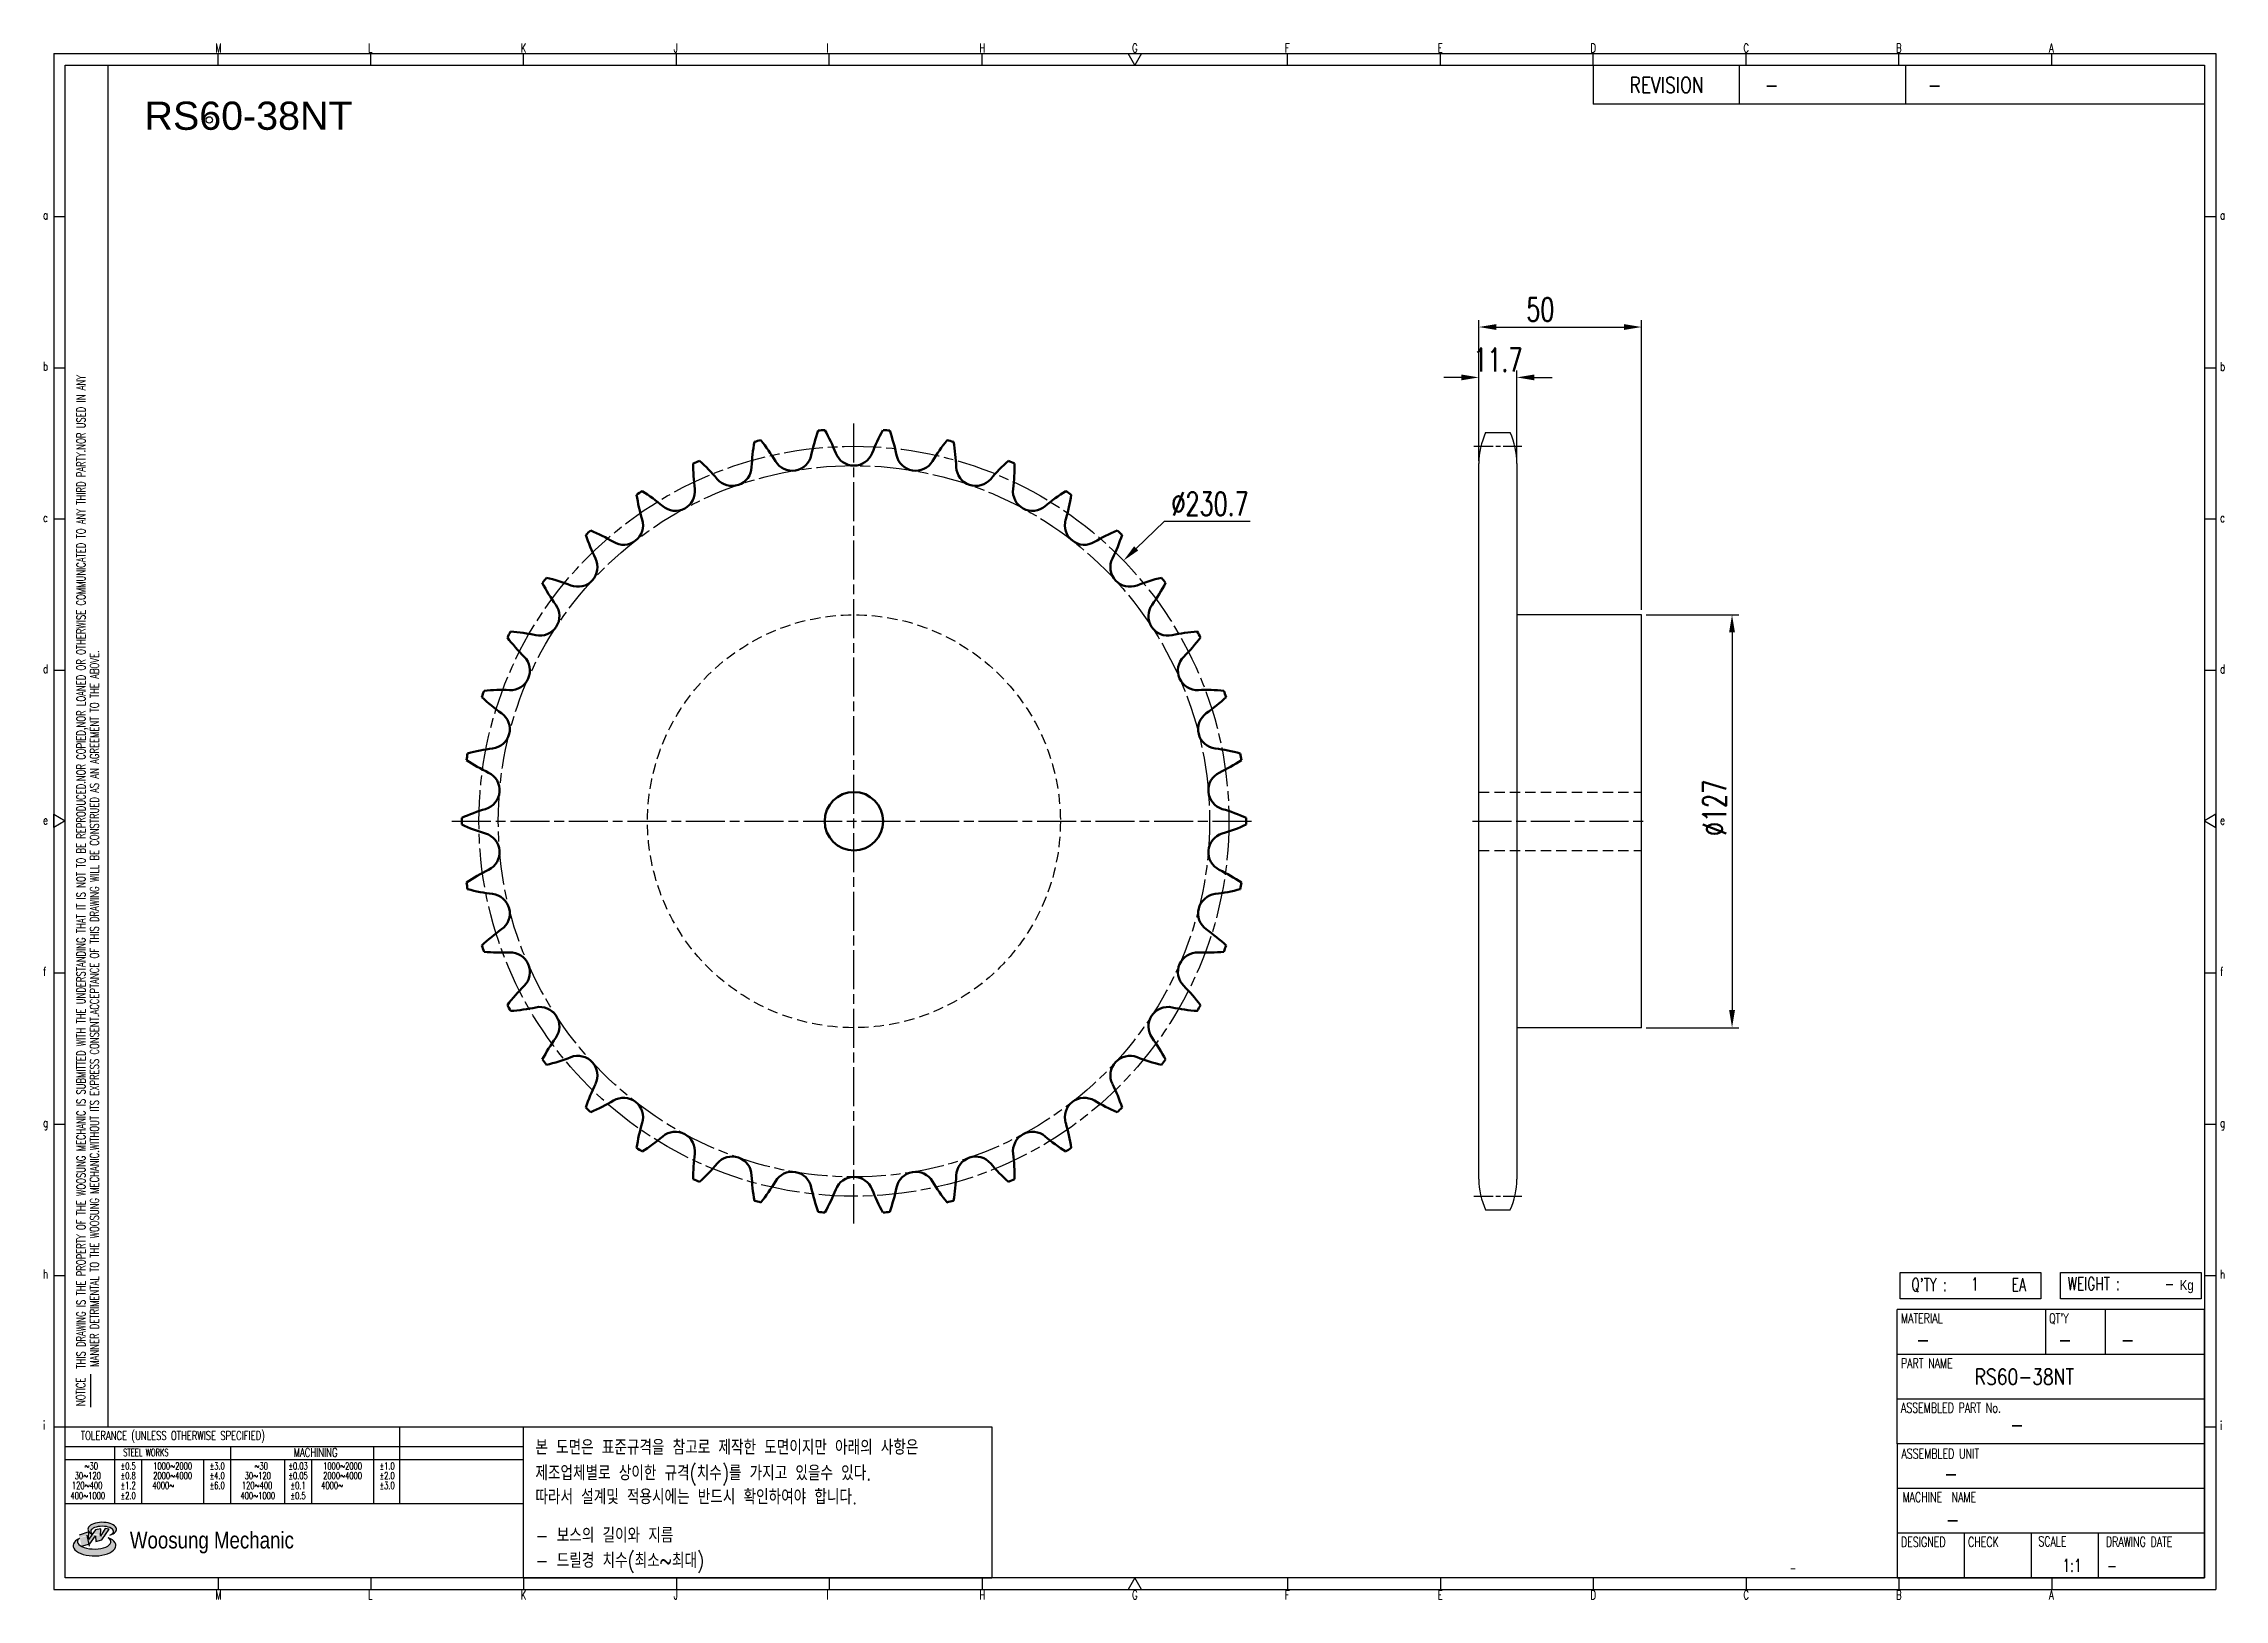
# Model space of a CAD drawing. Header units: millimetres. Extents: x 24104 to 24774, y 29 to 507.
import ezdxf
from ezdxf.enums import TextEntityAlignment as Align

# ---------------------------------------------------------------- set-up
doc = ezdxf.new("R2010")
doc.units = ezdxf.units.MM
for name, pattern in [('AM_ISO08W050', [18, 12, -1.5, 3, -1.5]), ('AM_ISO08W050x2', [9, 6, -0.75, 1.5, -0.75]), ('HIDDEN', [9.525, 6.35, -3.175])]:
    doc.linetypes.add(name, pattern=pattern)
doc.layers.add('AM_0N', color=7, linetype='Continuous', lineweight=50)
doc.layers.add('AM_7N', color=4, linetype='AM_ISO08W050', lineweight=25)
for name, color, linetype in [('HL', 2, 'HIDDEN'), ('S-DIM', 7, 'Continuous'), ('TITLE', 7, 'Continuous'), ('도면레이아웃', 7, 'Continuous')]:
    doc.layers.add(name, color=color, linetype=linetype)
doc.styles.add('HAN', font='ROMANS.shx', dxfattribs={"width": 0.7, "bigfont": 'whgtxt.shx'})
doc.styles.add('HKD_ST2', font='romans.shx', dxfattribs={"width": 0.7, "height": 4, "bigfont": '@extfont2.shx'})
doc.styles.add('HSG', font='SIMPLEX.shx', dxfattribs={"width": 0.7, "bigfont": 'HSG.shx'})
doc.styles.add('ROMANS', font='romans.shx', dxfattribs={"width": 0.7, "bigfont": 'whgtxt.shx'})
doc.styles.add('SLDTEXTSTYLE4', font='arial.ttf', dxfattribs={"width": 0.8})
doc.styles.get("Standard").update_dxf_attribs({"font": 'arial.ttf'})
doc.dimstyles.new('APP16', dxfattribs={"dimscale": 3, "dimtxt": 2.4, "dimasz": 1.8, "dimexe": 0.7, "dimexo": 0.5, "dimgap": 0.6, "dimtad": 1, "dimtoh": 1, "dimdec": 1, "dimrnd": 0.01, "dimzin": 9, "dimdsep": 46, "dimtxsty": 'HSG', "dimcen": 0, "dimclrd": 1, "dimclre": 1, "dimclrt": 256, "dimazin": 2, "dimtp": 1, "dimtm": 1, "dimtfac": 0.5, "dimtdec": 1, "dimtofl": 0, "dimtmove": 0, "dimatfit": 3, "dimfxl": 0, "dimtvp": 1, "dimtolj": 2, "dimlwd": -1, "dimlwe": -1, "dimarcsym": 0})

# ---------------------------------------------------------------- blocks, each defined once
blk = doc.blocks.new('SUYWSHJH')
at = {"layer": '도면레이아웃'}
h = blk.add_hatch(color=10, dxfattribs=at)
h.paths.add_polyline_path([(1.544, 35.177), (1.554, 34.966), (1.779, 35.034), (2.054, 35.422), (1.908, 35.446), (1.728, 35.167), (1.741, 35.439), (1.547, 35.405), (1.292, 35.041), (1.295, 35.33), (0.943, 35.208), (1.03, 34.8), (1.336, 34.885)])
edge = h.paths.add_edge_path()
edge.add_ellipse((1.795, 35.421), major_axis=(-0.53, 0), ratio=0.487785, start_angle=122.36065, end_angle=403.39574)
edge.add_line((1.411, 35.244), (1.419, 35.261))
edge.add_ellipse((1.798, 35.344), major_axis=(-0.423, 0), ratio=0.444396, start_angle=131.58977, end_angle=386.19408, ccw=False)
edge = h.paths.add_edge_path()
edge.add_ellipse((1.512, 34.815), major_axis=(-0.793, 0), ratio=0.480113, start_angle=314.67633, end_angle=590.85213)
edge.add_ellipse((1.501, 34.958), major_axis=(-0.62, 0), ratio=0.43311, start_angle=331.7024, end_angle=574.42495, ccw=False)
for p, q in [((0, 90.118), (80.15, 90.118)), ((0, 90.118), (0, 33.191)), ((6.089, 89.693), (6.089, 90.118)), ((11.753, 89.693), (11.753, 90.118)), ((17.418, 89.693), (17.418, 90.118)), ((23.082, 89.693), (23.082, 90.118)), ((28.746, 89.693), (28.746, 90.118)), ((34.411, 89.693), (34.411, 90.118)), ((45.739, 89.693), (45.739, 90.118)), ((51.404, 89.693), (51.404, 90.118)), ((57.068, 89.693), (57.068, 90.118)), ((62.732, 89.693), (62.732, 90.118)), ((68.397, 89.693), (68.397, 90.118)), ((74.061, 89.693), (74.061, 90.118)), ((80.15, 90.118), (80.15, 33.191)), ((0, 84.085), (0.425, 84.085)), ((79.725, 84.085), (80.15, 84.085)), ((0, 78.478), (0.425, 78.478)), ((79.725, 78.478), (80.15, 78.478)), ((0, 72.87), (0.425, 72.87)), ((79.725, 72.87), (80.15, 72.87)), ((0, 67.262), (0.425, 67.262)), ((79.725, 67.262), (80.15, 67.262)), ((0, 56.047), (0.425, 56.047)), ((79.725, 56.047), (80.15, 56.047)), ((0, 50.439), (0.425, 50.439)), ((79.725, 50.439), (80.15, 50.439)), ((0, 44.832), (0.425, 44.832)), ((79.725, 44.832), (80.15, 44.832)), ((1.377, 39.947), (1.377, 41.174)), ((0, 39.224), (0.425, 39.224)), ((79.725, 39.224), (80.15, 39.224)), ((0, 33.191), (80.15, 33.191)), ((6.089, 33.616), (6.089, 33.191)), ((11.753, 33.616), (11.753, 33.191)), ((17.418, 33.616), (17.418, 33.191)), ((23.082, 33.616), (23.082, 33.191)), ((28.746, 33.616), (28.746, 33.191)), ((34.411, 33.616), (34.411, 33.191)), ((45.739, 33.616), (45.739, 33.191)), ((51.404, 33.616), (51.404, 33.191)), ((57.068, 33.616), (57.068, 33.191)), ((62.732, 33.616), (62.732, 33.191)), ((68.397, 33.616), (68.397, 33.191)), ((74.061, 33.616), (74.061, 33.191))]:
    blk.add_line(p, q)
at = {"color": 2}
for p, q in [((2.017, 39.224), (2.017, 89.693)), ((0.425, 39.224), (17.418, 39.224)), ((12.816, 39.224), (12.816, 36.382)), ((17.418, 33.616), (17.418, 39.224)), ((0.425, 38.487), (17.418, 38.487)), ((0.425, 38.012), (17.418, 38.012)), ((2.257, 38.487), (2.257, 36.382)), ((3.257, 38.012), (3.257, 36.382)), ((5.557, 38.012), (5.557, 36.382)), ((6.557, 38.5), (6.557, 36.382)), ((8.557, 38.012), (8.557, 36.382)), ((9.557, 38.026), (9.557, 36.382)), ((11.857, 38.487), (11.857, 36.382)), ((0.425, 36.382), (17.418, 36.382))]:
    blk.add_line(p, q, dxfattribs=at)
at = {"color": 6, "ltscale": 0.5}
for p, q in [((57.068, 89.693), (57.068, 88.246)), ((62.47, 89.693), (62.47, 88.246)), ((68.635, 89.693), (68.635, 88.246)), ((79.725, 88.246), (57.068, 88.246)), ((68.336, 38.59), (68.336, 43.563)), ((79.725, 43.563), (68.336, 43.563)), ((73.827, 43.563), (73.827, 41.905)), ((76.037, 43.563), (76.037, 41.905)), ((79.725, 38.59), (79.725, 43.563)), ((79.725, 41.905), (68.336, 41.905)), ((79.725, 40.248), (68.336, 40.248)), ((68.336, 38.59), (68.336, 33.616)), ((79.725, 38.59), (68.336, 38.59)), ((79.725, 33.616), (79.725, 38.59)), ((79.725, 36.932), (68.336, 36.932)), ((79.725, 35.274), (68.336, 35.274)), ((70.822, 33.616), (70.822, 35.274)), ((73.309, 33.616), (73.309, 35.274)), ((75.796, 33.616), (75.796, 35.274)), ((68.336, 33.616), (79.725, 33.616))]:
    blk.add_line(p, q, dxfattribs=at)
for points in [[(40.075, 89.693), (39.83, 90.118), (40.32, 90.118)], [(0.425, 89.693), (79.725, 89.693), (79.725, 33.616), (0.425, 33.616)], [(0.425, 61.679), (0, 61.433), (0, 61.924)], [(79.725, 61.679), (80.15, 61.433), (80.15, 61.924)], [(40.075, 33.616), (39.83, 33.191), (40.32, 33.191)]]:
    blk.add_lwpolyline(points, close=True)
at = {"layer": 'TITLE', "color": 20}
for p, q in [((68.449, 43.961), (68.449, 44.936)), ((68.449, 44.936), (73.654, 44.936)), ((73.654, 44.936), (73.654, 43.961)), ((74.39, 43.961), (74.39, 44.936)), ((74.39, 44.936), (79.595, 44.936)), ((79.595, 44.936), (79.595, 43.961)), ((73.654, 43.961), (68.449, 43.961)), ((79.595, 43.961), (74.39, 43.961))]:
    blk.add_line(p, q, dxfattribs=at)
at = {"layer": '도면레이아웃'}
for p, q in [((1.295, 35.33), (0.943, 35.208)), ((1.03, 34.8), (1.336, 34.885)), ((1.224, 35.208), (1.311, 34.8)), ((1.224, 35.208), (1.224, 35.208)), ((1.547, 35.405), (1.292, 35.041)), ((1.292, 35.041), (1.295, 35.33)), ((1.336, 34.885), (1.544, 35.177)), ((1.419, 35.261), (1.411, 35.244)), ((1.544, 35.177), (1.554, 34.966)), ((1.741, 35.439), (1.547, 35.405)), ((1.554, 34.966), (1.779, 35.034)), ((1.908, 35.446), (1.728, 35.167)), ((1.728, 35.167), (1.741, 35.439)), ((1.779, 35.034), (2.054, 35.422)), ((2.054, 35.422), (1.908, 35.446))]:
    blk.add_line(p, q, dxfattribs=at)
for centre, major_axis, ratio, start_param, end_param in [((1.795, 35.421), (-0.53, 0), 0.487785, 2.135596, 7.040584), ((1.512, 34.815), (-0.793, 0), 0.480113, 5.492138, 10.312315), ((1.501, 34.958), (-0.62, 0), 0.43311, 5.789299, 10.025607), ((1.798, 35.344), (-0.423, 0), 0.444396, 2.296675, 6.740358)]:
    blk.add_ellipse(centre, major_axis=major_axis, ratio=ratio, start_param=start_param, end_param=end_param, dxfattribs=at)
at = {"color": 4, "style": 'HKD_ST2', "width": 0.7}
for s, p in [('M', (5.988, 90.164)), ('L', (11.652, 90.164)), ('K', (17.316, 90.164)), ('J', (22.981, 90.164)), ('I', (28.645, 90.164)), ('H', (34.309, 90.164)), ('G', (39.974, 90.164)), ('F', (45.638, 90.164)), ('E', (51.302, 90.164)), ('D', (56.967, 90.164)), ('C', (62.631, 90.164)), ('B', (68.295, 90.164)), ('A', (73.96, 90.164)), ('a', (-0.395, 83.976)), ('a', (80.305, 83.97)), ('b', (-0.395, 78.368)), ('b', (80.305, 78.362)), ('c', (-0.395, 72.76)), ('c', (80.305, 72.754)), ('d', (-0.395, 67.153)), ('d', (80.305, 67.147)), ('e', (-0.395, 61.545)), ('e', (80.305, 61.539)), ('f', (-0.395, 55.937)), ('f', (80.305, 55.931)), ('g', (-0.395, 50.33)), ('g', (80.305, 50.324)), ('h', (-0.395, 44.722)), ('h', (80.305, 44.716)), ('i', (-0.395, 39.114)), ('i', (80.305, 39.108)), ('M', (5.988, 32.824)), ('L', (11.652, 32.824)), ('K', (17.316, 32.824)), ('J', (22.981, 32.824)), ('I', (28.645, 32.824)), ('H', (34.309, 32.824)), ('G', (39.974, 32.824)), ('F', (45.638, 32.824)), ('E', (51.302, 32.824)), ('D', (56.967, 32.824)), ('C', (62.631, 32.824)), ('B', (68.295, 32.824)), ('A', (73.96, 32.824))]:
    blk.add_text(s, height=0.326, dxfattribs=at).set_placement(p)
for s, height, style, width, p in [('REVISION', 0.5806, 'HAN', 0.8, (58.415, 88.664)), ('-', 0.581, 'HAN', 0.8, (63.426, 88.664)), ('-', 0.581, 'HAN', 0.8, (69.468, 88.664)), ("Q'TY : ", 0.4746, 'HKD_ST2', 0.7, (68.857, 44.253)), ('1', 0.475, 'HKD_ST2', 0.7, (71.071, 44.275)), ('EA', 0.4746, 'HKD_ST2', 0.7, (72.578, 44.253)), ('WEIGHT : ', 0.4746, 'HKD_ST2', 0.7, (74.65, 44.286)), ('-', 0.581, 'HAN', 0.8, (69.029, 42.157)), ('-', 0.581, 'HAN', 0.8, (74.289, 42.157)), ('-', 0.581, 'HAN', 0.8, (76.623, 42.157)), ('-', 0.581, 'HAN', 0.8, (72.515, 39.013)), ('-', 0.581, 'HAN', 0.8, (70.067, 37.189)), ('-', 0.581, 'HAN', 0.8, (70.126, 35.48)), ('1:1', 0.4746, 'HKD_ST2', 0.7, (74.458, 33.848)), ('-', 0.475, 'HKD_ST2', 0.7, (76.112, 33.837))]:
    blk.add_text(s, height=height, dxfattribs=dict(style=style, width=width)).set_placement(p)
at = {"color": 6, "style": 'HKD_ST2', "width": 0.7}
for s, p in [(' THIS DRAWING IS THE PROPERTY OF THE WOOSUNG MECHANIC IS SUBMITTED WITH THE UNDERSTANDING THAT IT IS NOT TO BE REPRODUCED.NOR COPIED,NOR LOANED OR OTHERWISE COMMUNICATED TO ANY THIRD PARTY.NOR USED IN ANY', (1.173, 41.217)), ('MANNER DETRIMENTAL TO THE WOOSUNG MECHANIC.WITHOUT ITS EXPRESS CONSENT.ACCEPTANCE OF THIS DRAWING WILL BE CONSTRUED AS AN AGREEMENT TO THE ABOVE.', (1.672, 41.447))]:
    blk.add_text(s, height=0.326266, rotation=90, dxfattribs=at).set_placement(p)
at = {"style": 'HKD_ST2', "width": 0.7}
blk.add_text('-', height=0.475, dxfattribs=at).set_placement((78.613, 44.286), align=Align.RIGHT)
at = {"color": 4, "style": 'HKD_ST2', "width": 0.7}
for s, height, p in [('MATERIAL', 0.3651, (68.474, 43.425)), ("QT'Y", 0.3651, (73.965, 43.425)), ('PART NAME', 0.3651, (68.474, 41.756)), ('ASSEMBLED PART No.', 0.36511, (68.474, 40.109)), ('ASSEMBLED UNIT', 0.36511, (68.49, 38.408)), ('MACHINE  NAME', 0.36511, (68.532, 36.794)), ('DESIGNED', 0.3651, (68.474, 35.136)), ('CHECK', 0.3651, (70.961, 35.136)), ('SCALE', 0.3651, (73.566, 35.153)), ('DRAWING DATE', 0.36511, (76.071, 35.141))]:
    blk.add_text(s, height=height, dxfattribs=at).set_placement(p, align=Align.TOP_LEFT)
at = {"style": 'HKD_ST2', "width": 0.7}
blk.add_text('NOTICE', height=0.3263, rotation=90, dxfattribs=at).set_placement((1.163, 39.988))
for s, height, style, width, p in [('TOLERANCE (UNLESS OTHERWISE SPECIFIED)', 0.32627, 'HKD_ST2', 0.7, (4.417, 38.896)), ('-', 0.326, 'ROMANS', 0.65, (64.469, 33.975))]:
    blk.add_text(s, height=height, dxfattribs=dict(style=style, width=width)).set_placement(p, align=Align.MIDDLE_CENTER)
at = {"color": 4, "style": 'HKD_ST2', "width": 0.7}
for s, height, p in [('STEEL WORKS', 0.26101, (3.416, 38.268)), ('MACHINING', 0.3263, (9.707, 38.27)), ('%%P0.5', 0.261, (2.757, 37.762)), ('%%P0.8', 0.261, (2.757, 37.411)), ('%%P3.0', 0.261, (6.057, 37.762)), ('%%P4.0', 0.261, (6.057, 37.411)), ('%%P0.03', 0.261, (9.057, 37.762)), ('%%P0.05', 0.261, (9.057, 37.411)), ('%%P1.0', 0.261, (12.357, 37.762)), ('%%P2.0', 0.261, (12.357, 37.411)), ('%%P1.2', 0.261, (2.757, 37.045)), ('%%P2.0', 0.261, (2.757, 36.67)), ('%%P6.0', 0.261, (6.057, 37.045)), ('%%P0.1', 0.261, (9.057, 37.045)), ('%%P0.5', 0.261, (9.057, 36.67)), ('%%P3.0', 0.261, (12.357, 37.045))]:
    blk.add_text(s, height=height, dxfattribs=at).set_placement(p, align=Align.MIDDLE)
for s, height, p in [('30%%126120', 0.261, (1.263, 37.411)), ('%%12630', 0.261, (1.389, 37.762)), ('2000%%1264000', 0.26101, (4.407, 37.411)), ('1000%%1262000', 0.26101, (4.407, 37.762)), ('30%%126120', 0.261, (7.563, 37.411)), ('%%12630', 0.261, (7.689, 37.762)), ('2000%%1264000', 0.26101, (10.707, 37.411)), ('1000%%1262000', 0.26101, (10.707, 37.762)), ('400%%1261000', 0.26101, (1.263, 36.67)), ('120%%126400', 0.26101, (1.237, 37.045)), ('4000%%126', 0.261, (4.061, 37.045)), ('400%%1261000', 0.26101, (7.563, 36.67)), ('120%%126400', 0.26101, (7.537, 37.045)), ('4000%%126', 0.261, (10.321, 37.045))]:
    blk.add_text(s, height=height, dxfattribs=at).set_placement(p, align=Align.MIDDLE_CENTER)
at = {"color": 1, "style": 'SLDTEXTSTYLE4', "width": 0.8}
blk.add_text('Woosung Mechanic', height=0.61957, dxfattribs=at).set_placement((2.822, 34.711))
at = {"layer": 'TITLE', "width": 0.8}
blk.add_text('Kg', height=0.3789, dxfattribs=at).set_placement((78.807, 44.286))
blk = doc.blocks.new('*D2')
at = {"layer": 'Defpoints', "color": 0, "transparency": 16777216}
for p in [(24435.76, 348.11), (24269.92, 187.76)]:
    blk.add_point(p, dxfattribs=at)
at = {"layer": 'S-DIM', "color": 1, "transparency": 16777216}
for p, q in [((24448.22, 360.16), (24439.64, 351.87)), ((24474.74, 360.16), (24448.22, 360.16))]:
    blk.add_line(p, q, dxfattribs=at)
blk.add_solid([(24439.01, 352.51), (24440.27, 351.22), (24435.76, 348.11)], dxfattribs=at)
at = {"layer": 'S-DIM', "transparency": 16777216, "insert": (24462.38, 365.56), "char_height": 7.2, "attachment_point": 5, "style": 'HSG'}
blk.add_mtext('\\A2;∅230.7', dxfattribs=at)
blk = doc.blocks.new('*D3')
at = {"layer": 'Defpoints', "color": 0, "transparency": 16777216}
for p in [(24556.77, 404.46), (24545.07, 377.32), (24556.77, 377.32)]:
    blk.add_point(p, dxfattribs=at)
at = {"layer": 'S-DIM', "color": 1, "transparency": 16777216}
for p, q in [((24539.67, 404.46), (24534.27, 404.46)), ((24545.07, 378.82), (24545.07, 406.56)), ((24556.77, 378.82), (24556.77, 406.56)), ((24562.17, 404.46), (24567.57, 404.46))]:
    blk.add_line(p, q, dxfattribs=at)
for points in [[(24539.67, 405.36), (24539.67, 403.56), (24545.07, 404.46)], [(24562.17, 405.36), (24562.17, 403.56), (24556.77, 404.46)]]:
    blk.add_solid(points, dxfattribs=at)
at = {"layer": 'S-DIM', "transparency": 16777216, "insert": (24550.92, 409.86), "char_height": 7.2, "attachment_point": 5, "style": 'HSG'}
blk.add_mtext('\\A2;11.7', dxfattribs=at)
blk = doc.blocks.new('*D4')
at = {"layer": 'Defpoints', "color": 0, "transparency": 16777216}
for p in [(24595.07, 419.96), (24545.07, 377.32), (24595.07, 331.44)]:
    blk.add_point(p, dxfattribs=at)
at = {"layer": 'S-DIM', "color": 1, "transparency": 16777216}
for p, q in [((24545.07, 378.82), (24545.07, 422.06)), ((24550.47, 419.96), (24589.67, 419.96)), ((24595.07, 332.94), (24595.07, 422.06))]:
    blk.add_line(p, q, dxfattribs=at)
for points in [[(24550.47, 420.86), (24550.47, 419.06), (24545.07, 419.96)], [(24589.67, 420.86), (24589.67, 419.06), (24595.07, 419.96)]]:
    blk.add_solid(points, dxfattribs=at)
at = {"layer": 'S-DIM', "transparency": 16777216, "insert": (24563.99, 425.36), "char_height": 7.2, "attachment_point": 5, "style": 'HSG'}
blk.add_mtext('\\A2;50', dxfattribs=at)
blk = doc.blocks.new('*D5')
at = {"layer": 'Defpoints', "color": 0, "transparency": 16777216}
for p in [(24595.07, 331.44), (24595.07, 204.44), (24622.94, 204.44)]:
    blk.add_point(p, dxfattribs=at)
at = {"layer": 'S-DIM', "color": 1, "transparency": 16777216}
for p, q in [((24596.57, 331.44), (24625.04, 331.44)), ((24622.94, 326.04), (24622.94, 209.84)), ((24596.57, 204.44), (24625.04, 204.44))]:
    blk.add_line(p, q, dxfattribs=at)
for points in [[(24622.04, 326.04), (24623.84, 326.04), (24622.94, 331.44)], [(24622.04, 209.84), (24623.84, 209.84), (24622.94, 204.44)]]:
    blk.add_solid(points, dxfattribs=at)
at = {"layer": 'S-DIM', "transparency": 16777216, "insert": (24617.54, 272.04), "char_height": 7.2, "attachment_point": 5, "rotation": 90, "style": 'HSG'}
blk.add_mtext('\\A2;%%c127', dxfattribs=at)

msp = doc.modelspace()

# ---------------------------------------------------------------- linework, layer by layer
for p, q in [((24547.15, 387.49), (24554.69, 387.49)), ((24545.07, 157.89), (24545.07, 377.99)), ((24556.77, 377.99), (24556.77, 157.89)), ((24595.07, 331.44), (24556.77, 331.44)), ((24595.07, 204.44), (24595.07, 331.44)), ((24595.07, 204.44), (24556.77, 204.44)), ((24547.15, 148.39), (24554.69, 148.39))]:
    msp.add_line(p, q)
at = {"color": 4}
msp.add_lwpolyline([(24251.23, 81.71), (24395.29, 81.71), (24395.29, 35.18), (24251.23, 35.18)], close=True, dxfattribs=at)
msp.add_circle((24154.54, 483.65), 1)
for centre, start, end in [((24567.77, 377.99), 155.25994, 180), ((24534.07, 377.99), 0, 24.74006), ((24567.77, 157.89), 180, 204.74006), ((24534.07, 157.89), 335.25994, 0)]:
    msp.add_arc(centre, 22.7, start, end)
at = {"layer": 'AM_0N'}
msp.add_circle((24352.84, 267.94), 9, dxfattribs=at)
for centre, radius, start, end in [((24378.5, 374.62), 57.17, 169.89406, 177.76316), ((24352.84, 267.94), 120.66, 103.72186, 104.6992), ((24279.49, 349.55), 57.17, 30.65789, 38.52699), ((24395.71, 368.94), 57.17, 160.42038, 168.28947), ((24352.84, 267.94), 120.66, 94.24817, 95.22551), ((24293.93, 360.51), 57.17, 21.18421, 29.0533), ((24411.75, 360.51), 57.17, 150.9467, 158.81579), ((24352.84, 267.94), 120.66, 84.77449, 85.75183), ((24309.97, 368.94), 57.17, 11.71053, 19.57962), ((24426.19, 349.55), 57.17, 141.47301, 149.34211), ((24352.84, 267.94), 120.66, 75.3008, 76.27814), ((24327.18, 374.62), 57.17, 2.23684, 10.10594), ((24360.59, 377.39), 57.17, 179.36775, 187.23684), ((24352.84, 267.94), 120.66, 113.19554, 114.17288), ((24267.06, 336.36), 57.17, 40.13158, 48.00067), ((24315.37, 377.09), 6.01, 220.13158, 357.76316), ((24333.84, 381.76), 6.01, 210.65789, 348.28947), ((24352.84, 383.34), 6.01, 201.18421, 338.81579), ((24371.83, 381.76), 6.01, 191.71053, 329.34211), ((24390.31, 377.09), 6.01, 182.23684, 319.86842), ((24438.62, 336.36), 57.17, 131.99933, 139.86842), ((24352.84, 267.94), 120.66, 65.82712, 66.80446), ((24345.09, 377.39), 57.17, 352.76316, 0.63225), ((24352.84, 267.94), 120.66, 122.66922, 123.64656), ((24256.97, 321.31), 57.17, 49.60526, 57.47436), ((24297.91, 369.43), 6.01, 229.60526, 7.23684), ((24407.77, 369.43), 6.01, 172.76316, 310.39474), ((24448.71, 321.31), 57.17, 122.52564, 130.39474), ((24352.84, 267.94), 120.66, 56.35344, 57.33078), ((24342.47, 377.17), 57.17, 188.84143, 196.71053), ((24363.21, 377.17), 57.17, 343.28947, 351.15857), ((24352.84, 267.94), 120.66, 132.14291, 133.12025), ((24324.63, 373.98), 57.17, 198.31512, 206.18421), ((24249.49, 304.8), 57.17, 59.07895, 66.94804), ((24281.96, 359), 6.01, 239.07895, 16.71053), ((24423.72, 359), 6.01, 163.28947, 300.92105), ((24456.19, 304.8), 57.17, 113.05196, 120.92105), ((24381.05, 373.98), 57.17, 333.81579, 341.68488), ((24352.84, 267.94), 120.66, 46.87975, 47.85709), ((24352.84, 267.94), 120.66, 141.61659, 142.59393), ((24244.83, 287.29), 57.17, 68.55263, 76.42173), ((24267.93, 346.1), 6.01, 248.55263, 26.18421), ((24437.74, 346.1), 6.01, 153.81579, 291.44737), ((24460.85, 287.29), 57.17, 103.57827, 111.44737), ((24352.84, 267.94), 120.66, 37.40607, 38.38341), ((24307.56, 367.89), 57.17, 207.7888, 215.65789), ((24398.11, 367.89), 57.17, 324.34211, 332.2112), ((24256.23, 331.05), 6.01, 258.02632, 35.65789), ((24449.45, 331.05), 6.01, 144.34211, 281.97368), ((24352.84, 267.94), 120.66, 151.09028, 152.06762), ((24291.73, 359.07), 57.17, 217.26249, 225.13158), ((24243.12, 269.25), 57.17, 78.02632, 85.89541), ((24462.56, 269.25), 57.17, 94.10459, 101.97368), ((24413.95, 359.07), 57.17, 314.86842, 322.73751), ((24352.84, 267.94), 120.66, 27.93238, 28.90972), ((24247.16, 314.29), 6.01, 267.5, 45.13158), ((24458.52, 314.29), 6.01, 134.86842, 272.5), ((24352.84, 267.94), 120.66, 160.56396, 161.5413), ((24277.56, 347.77), 57.17, 226.73617, 234.60526), ((24244.4, 251.17), 57.17, 87.5, 95.36909), ((24461.28, 251.17), 57.17, 84.63091, 92.5), ((24428.12, 347.77), 57.17, 305.39474, 313.26383), ((24352.84, 267.94), 120.66, 18.4587, 19.43604), ((24240.97, 296.27), 6.01, 276.97368, 54.60526), ((24464.71, 296.27), 6.01, 125.39474, 263.02632), ((24352.84, 267.94), 120.66, 170.03765, 171.01499), ((24248.64, 233.55), 57.17, 96.97368, 104.84278), ((24457.04, 233.55), 57.17, 75.15722, 83.02632), ((24352.84, 267.94), 120.66, 8.98501, 9.96235), ((24265.45, 334.29), 57.17, 236.20985, 244.07895), ((24237.83, 277.47), 6.01, 286.44737, 64.07895), ((24467.85, 277.47), 6.01, 115.92105, 253.55263), ((24440.23, 334.29), 57.17, 295.92105, 303.79015), ((24352.84, 267.94), 120.66, 179.51133, 180.48867), ((24255.72, 216.87), 57.17, 106.44737, 114.31646), ((24449.96, 216.87), 57.17, 65.68354, 73.55263), ((24352.84, 267.94), 120.66, 359.51133, 0.48867), ((24255.72, 319), 57.17, 245.68354, 253.55263), ((24237.83, 258.41), 6.01, 295.92105, 73.55263), ((24467.85, 258.41), 6.01, 106.44737, 244.07895), ((24449.96, 319), 57.17, 286.44737, 294.31646), ((24265.45, 201.58), 57.17, 115.92105, 123.79015), ((24352.84, 267.94), 120.66, 188.98501, 189.96235), ((24440.23, 201.58), 57.17, 56.20985, 64.07895), ((24352.84, 267.94), 120.66, 350.03765, 351.01499), ((24248.64, 302.32), 57.17, 255.15722, 263.02632), ((24240.97, 239.61), 6.01, 305.39474, 83.02632), ((24464.71, 239.61), 6.01, 96.97368, 234.60526), ((24457.04, 302.32), 57.17, 276.97368, 284.84278), ((24277.56, 188.1), 57.17, 125.39474, 133.26383), ((24352.84, 267.94), 120.66, 198.4587, 199.43604), ((24428.12, 188.1), 57.17, 46.73617, 54.60526), ((24352.84, 267.94), 120.66, 340.56396, 341.5413), ((24244.4, 284.7), 57.17, 264.63091, 272.5), ((24247.16, 221.58), 6.01, 314.86842, 92.5), ((24458.52, 221.58), 6.01, 87.5, 225.13158), ((24461.28, 284.7), 57.17, 267.5, 275.36909), ((24291.73, 176.8), 57.17, 134.86842, 142.73751), ((24413.95, 176.8), 57.17, 37.26249, 45.13158), ((24352.84, 267.94), 120.66, 207.93238, 208.90972), ((24243.12, 266.62), 57.17, 274.10459, 281.97368), ((24256.23, 204.82), 6.01, 324.34211, 101.97368), ((24449.45, 204.82), 6.01, 78.02632, 215.65789), ((24462.56, 266.62), 57.17, 258.02632, 265.89541), ((24352.84, 267.94), 120.66, 331.09028, 332.06762), ((24307.56, 167.98), 57.17, 144.34211, 152.2112), ((24398.11, 167.98), 57.17, 27.7888, 35.65789), ((24352.84, 267.94), 120.66, 217.40607, 218.38341), ((24244.83, 248.58), 57.17, 283.57827, 291.44737), ((24267.93, 189.78), 6.01, 333.81579, 111.44737), ((24437.74, 189.78), 6.01, 68.55263, 206.18421), ((24460.85, 248.58), 57.17, 248.55263, 256.42173), ((24352.84, 267.94), 120.66, 321.61659, 322.59393), ((24324.63, 161.9), 57.17, 153.81579, 161.68488), ((24249.49, 231.07), 57.17, 293.05196, 300.92105), ((24281.96, 176.87), 6.01, 343.28947, 120.92105), ((24423.72, 176.87), 6.01, 59.07895, 196.71053), ((24456.19, 231.07), 57.17, 239.07895, 246.94804), ((24381.05, 161.9), 57.17, 18.31512, 26.18421), ((24352.84, 267.94), 120.66, 226.87975, 227.85709), ((24342.47, 158.7), 57.17, 163.28947, 171.15857), ((24363.21, 158.7), 57.17, 8.84143, 16.71053), ((24352.84, 267.94), 120.66, 312.14291, 313.12025), ((24256.97, 214.56), 57.17, 302.52564, 310.39474), ((24297.91, 166.44), 6.01, 352.76316, 130.39474), ((24407.77, 166.44), 6.01, 49.60526, 187.23684), ((24448.71, 214.56), 57.17, 229.60526, 237.47436), ((24352.84, 267.94), 120.66, 236.35344, 237.33078), ((24360.59, 158.48), 57.17, 172.76316, 180.63225), ((24267.06, 199.51), 57.17, 311.99933, 319.86842), ((24315.37, 158.79), 6.01, 2.23684, 139.86842), ((24390.31, 158.79), 6.01, 40.13158, 177.76316), ((24438.62, 199.51), 57.17, 220.13158, 228.00067), ((24345.09, 158.48), 57.17, 359.36775, 7.23684), ((24352.84, 267.94), 120.66, 302.66922, 303.64656), ((24352.84, 267.94), 120.66, 245.82712, 246.80446), ((24378.5, 161.25), 57.17, 182.23684, 190.10594), ((24279.49, 186.32), 57.17, 321.47301, 329.34211), ((24333.84, 154.11), 6.01, 11.71053, 149.34211), ((24395.71, 166.93), 57.17, 191.71053, 199.57962), ((24293.93, 175.36), 57.17, 330.9467, 338.81579), ((24352.84, 152.53), 6.01, 21.18421, 158.81579), ((24411.75, 175.36), 57.17, 201.18421, 209.0533), ((24309.97, 166.93), 57.17, 340.42038, 348.28947), ((24371.83, 154.11), 6.01, 30.65789, 168.28947), ((24426.19, 186.32), 57.17, 210.65789, 218.52699), ((24327.18, 161.25), 57.17, 349.89406, 357.76316), ((24352.84, 267.94), 120.66, 293.19554, 294.17288), ((24352.84, 267.94), 120.66, 255.3008, 256.27814), ((24352.84, 267.94), 120.66, 264.77449, 265.75183), ((24352.84, 267.94), 120.66, 274.24817, 275.22551), ((24352.84, 267.94), 120.66, 283.72186, 284.6992)]:
    msp.add_arc(centre, radius, start, end, dxfattribs=at)
at = {"layer": 'AM_7N', "linetype": 'AM_ISO08W050x2', "ltscale": 2}
for p, q in [((24352.84, 144.27), (24352.84, 391.6)), ((24229.17, 267.94), (24476.5, 267.94)), ((24543.07, 267.94), (24597.07, 267.94))]:
    msp.add_line(p, q, dxfattribs=at)
at = {"layer": 'AM_7N', "linetype": 'AM_ISO08W050x2'}
for p, q in [((24543.51, 383.28), (24558.33, 383.28)), ((24543.51, 152.59), (24558.33, 152.59))]:
    msp.add_line(p, q, dxfattribs=at)
at = {"layer": 'AM_7N', "linetype": 'AM_ISO08W050x2', "ltscale": 2}
for radius in [115.34, 109.39]:
    msp.add_circle((24352.84, 267.94), radius, dxfattribs=at)
at = {"layer": 'HL', "ltscale": 0.5}
for p, q in [((24545.07, 276.94), (24595.07, 276.94)), ((24545.07, 258.94), (24595.07, 258.94))]:
    msp.add_line(p, q, dxfattribs=at)
msp.add_circle((24352.84, 267.94), 63.5, dxfattribs=at)

# ---------------------------------------------------------------- block references
at = {"xscale": 8.298209162604566, "yscale": 8.298209162604566, "zscale": 8.298209162604566}
msp.add_blockref('SUYWSHJH', (24106.7, -243.77), dxfattribs=at)

# ---------------------------------------------------------------- texts
at = {"color": 2}
msp.add_text('RS60-38NT', height=8.67, dxfattribs=at).set_placement((24134.64, 480.62))
at = {"style": 'HAN', "width": 0.8}
msp.add_text('RS60-38NT', height=4.818, dxfattribs=at).set_placement((24697.59, 94.67))
at = {"color": 4, "style": 'HAN', "width": 0.8}
for s, p in [('본 도면은 표준규격을 참고로 제작한 도면이지만 아래의 사항은', (24254.85, 73.1)), ('제조업체별로 상이한 규격(치수)를 가지고 있을수 있다.', (24254.85, 65.2)), ('따라서 설계및 적용시에는 반드시 확인하여야 합니다.', (24254.85, 57.86)), ('- 보스의 길이와 지름', (24254.85, 46.04)), ('- 드릴경 치수(최소~최대)', (24254.85, 38.28))]:
    msp.add_text(s, height=4.5587, dxfattribs=at).set_placement(p)

# ---------------------------------------------------------------- dimensions: what is measured, and where the dimension line sits
at = {"layer": 'S-DIM', "color": 1}
for base, p2, picture, middle in [((24595.07, 419.96), (24595.07, 331.44), '*D4', (24563.99, 419.96)), ((24556.77, 404.46), (24556.77, 377.32), '*D3', (24550.92, 404.46))]:
    dim = msp.add_linear_dim(base=base, p1=(24545.07, 377.32), p2=p2, dimstyle='APP16', dxfattribs=at)
    dim.commit()
    dim.dimension.update_dxf_attribs({"geometry": picture, "text_midpoint": middle, "dimtype": 128})
dim = msp.add_diameter_dim_2p(p1=(24269.92, 187.76), p2=(24435.76, 348.11), dimstyle='APP16', dxfattribs=at)
dim.commit()
dim.dimension.update_dxf_attribs({"geometry": '*D2', "text_midpoint": (24462.38, 360.16), "dimtype": 131})
dim = msp.add_linear_dim(base=(24622.94, 204.44), p1=(24595.07, 331.44), p2=(24595.07, 204.44), angle=90, text='%%c<>', dimstyle='APP16', dxfattribs=at)
dim.commit()
dim.dimension.update_dxf_attribs({"geometry": '*D5', "text_midpoint": (24622.94, 272.04), "dimtype": 128})

doc.saveas('drawing.dxf')
